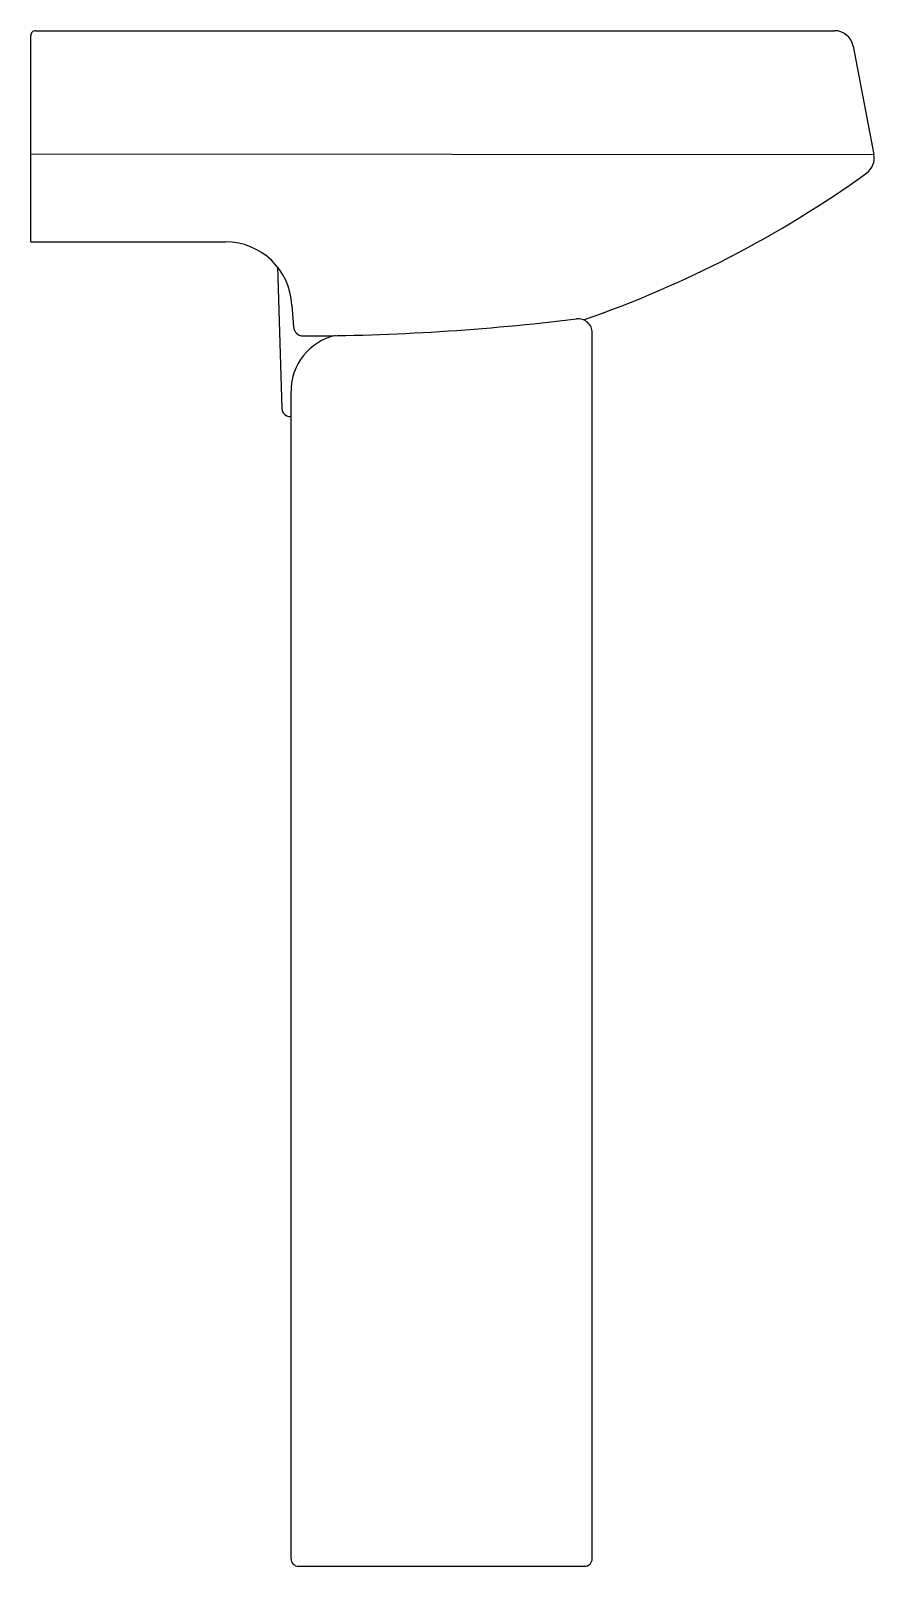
# Model space of a CAD drawing. Extents: x -698.328 to -697.88, y 535.34 to 536.156.
import ezdxf

# ---------------------------------------------------------------- set-up
doc = ezdxf.new("R2010")
doc.units = 0
doc.header["$LTSCALE"] = 0.281761
doc.header["$MEASUREMENT"] = 0
doc.linetypes.add('CONTINU', pattern=[0])
doc.layers.get('0').update_dxf_attribs({"linetype": 'CONTINUOUS'})

msp = doc.modelspace()

# ---------------------------------------------------------------- linework, layer by layer
at = {"linetype": 'CONTINU'}
for points in [[(-698.32838, 536.04407), (-698.32835, 536.15358)], [(-698.32586, 536.15624), (-697.90153, 536.15624)], [(-697.8916, 536.14807), (-697.88054, 536.09055)], [(-698.32838, 536.09083), (-697.88054, 536.09055)], [(-698.32838, 536.04407), (-698.22493, 536.04407)], [(-698.19739, 536.03081), (-698.195, 535.95554)], [(-698.18975, 536.01042), (-698.1888, 535.99891)], [(-698.03014, 535.34442), (-698.03014, 535.99567)], [(-698.19014, 535.34442), (-698.19014, 535.96481)], [(-698.18611, 535.34039), (-698.03416, 535.34039)]]:
    msp.add_lwpolyline(points, dxfattribs=at)
for points in [[(-698.32586, 536.15624, 0.419755), (-698.32835, 536.15358)], [(-697.8916, 536.14807, 0.361051), (-697.90153, 536.15624)], [(-697.88452, 536.08049, 0.292527), (-697.88054, 536.09055)], [(-698.03474, 536.00261, 0.072235), (-697.88452, 536.08049)], [(-698.18975, 536.01042, 0.401279), (-698.22493, 536.04407)], [(-698.1888, 535.99891, 0.397432), (-698.18386, 535.9941)], [(-698.18386, 535.9941, 0.03039), (-698.03858, 536.00316)], [(-698.03014, 535.99567, 0.450702), (-698.03858, 536.00316)], [(-698.16666, 535.99425, 0.349957), (-698.19014, 535.96481)], [(-698.195, 535.95554, 0.43389), (-698.19014, 535.95129)], [(-698.19014, 535.34442, 0.414182), (-698.18611, 535.34039)], [(-698.03416, 535.34039, 0.414187), (-698.03014, 535.34442)]]:
    msp.add_lwpolyline(points, format="xyb", dxfattribs=at)

doc.saveas('drawing.dxf')
